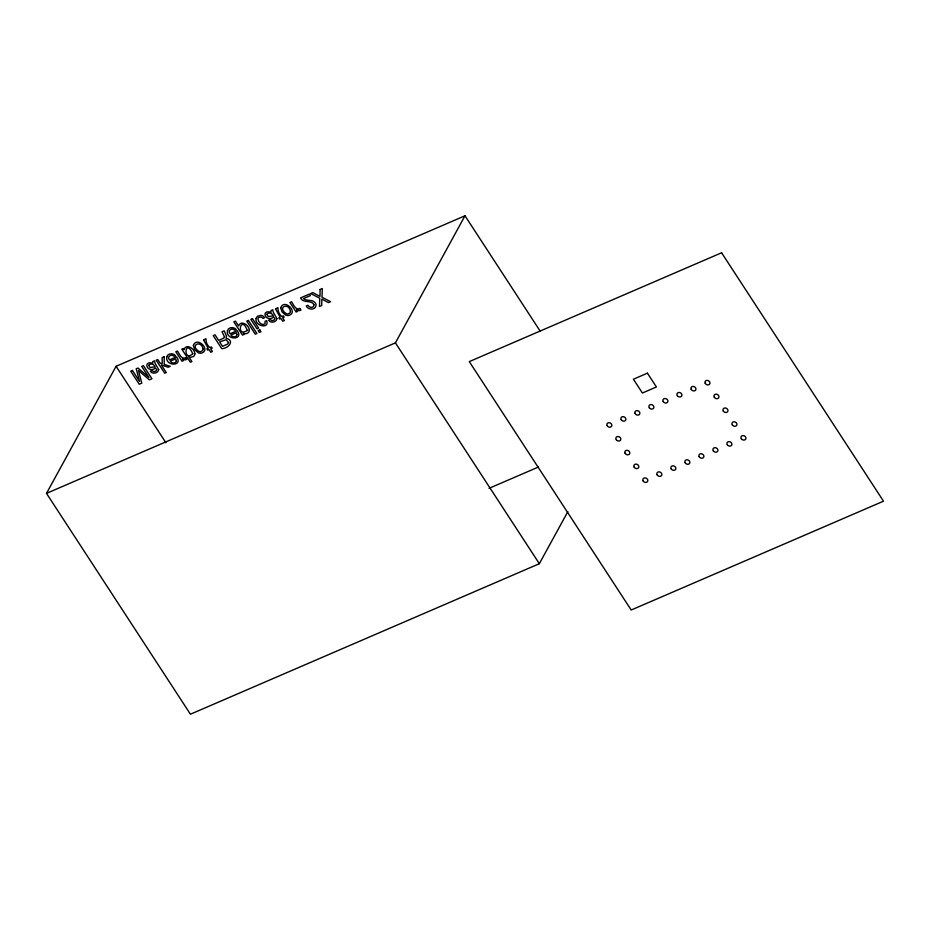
<?xml version="1.0" encoding="UTF-8"?>
<svg xmlns="http://www.w3.org/2000/svg" width="930" height="930" viewBox="0 0 930 930"><rect width="100%" height="100%" fill="white"/><g stroke="black" fill="none" stroke-linecap="round" stroke-linejoin="round"><path stroke-width="1.4" d="M567.87 511.605L539.342 563.708L190.429 714.217L46.5 493.377L116.076 366.292L464.988 215.783L540.121 331.057M46.5 493.377L395.413 342.868L464.988 215.783M489.064 488.32L538.342 467.069M395.413 342.868L539.342 563.708M116.076 366.292L165.9 442.738M164.215 356.725L164.192 364.362L170.213 366.327L168.144 367.234L161.332 364.978L166.272 372.57L164.715 373.244L156.194 360.177L157.763 359.503L160.088 363.084L162.25 363.723L162.145 357.62L164.215 356.725M313.98 304.784L313.503 306.609L311.771 307.458L309.469 306.958L307.888 305.273L306.237 305.982C307.935 310.26 315.758 310.225 316.084 305.284A4.813 3.987 28.7 0 0 315.34 303.017C312.666 298.879 306.737 301.564 303.366 298.635L310.422 295.589L309.434 294.078L300.564 297.902C303.122 303.808 311.503 299.495 313.98 304.784M320.071 289.497L319.99 296.403L312.817 292.625L310.655 293.555L319.757 298.204L319.455 306.493L321.71 305.517L321.838 299.065L328.453 302.61L330.592 301.68L321.989 297.24L322.303 288.533L320.071 289.497M256.099 318.478C254.239 326.035 269.84 329.476 266.666 320.629L265.085 321.315L264.992 323.779C261.865 326.279 258.249 321.954 257.959 318.932A2.465 2.034 28.7 0 1 258.68 317.456L261.26 317.049L263.155 318.362L264.736 317.676L263.202 316.247A4.092 3.395 28.7 0 0 260.749 315.363L257.389 316.281L256.099 318.478M203.054 349.052L202.763 350.436L200.81 351.61A2.732 2.267 28.7 0 1 198.648 351.203C189.429 344.995 201.426 339.59 203.054 349.052M290.439 311.352L290.137 312.747L288.184 313.922A2.732 2.267 28.7 0 1 286.033 313.503C276.815 307.295 288.8 301.901 290.439 311.352M193.37 345.402L194.521 349.482L198.253 352.772A4.917 4.08 28.7 0 0 201.45 353.098C211.401 350.029 196.869 335.881 193.37 345.402M280.744 307.714L281.906 311.794L285.626 315.072A4.917 4.08 28.7 0 0 288.835 315.41C298.786 312.341 284.255 298.181 280.744 307.714M194.812 353.598L194.765 354.493A4.499 3.732 28.7 0 1 193.44 356.539L190.79 357.318L188.837 356.818L191.917 361.561L190.348 362.247L181.803 349.134L183.303 348.494L184.094 349.703C185.744 343.112 194.847 348.564 194.812 353.598M158.716 369.722C158.228 373.325 152.102 374.569 150.311 371.198L151.822 370.547L153.985 371.686L156.101 370.872L156.763 369.605L155.461 368.082C147.521 373.976 142.034 360.212 152.845 363.246L152.764 361.584L154.613 360.805C154.322 363.235 157.205 366.385 158.716 369.722M276.931 318.723C276.443 322.326 270.328 323.582 268.526 320.199L270.037 319.548L272.199 320.687L274.315 319.874L274.989 318.618L273.676 317.084C265.748 322.989 260.249 309.213 271.072 312.248L270.979 310.597L272.839 309.806C272.537 312.236 275.42 315.386 276.931 318.723M249.263 330.057C249.566 333.207 245.613 334.649 243.23 333.161L244.044 334.428L242.474 335.114L233.814 321.838L235.441 321.129L238.615 326C240.603 319.583 249.252 325.093 249.263 330.057M228.513 342.496L227.699 344.03L222.526 346.355L219.62 341.891L226.095 339.729L228.513 342.496M176.328 360.7C176.189 363.863 171.48 363.56 170.33 361.154L175.7 358.841L176.328 360.7M236.976 334.544C236.836 337.695 232.128 337.404 230.977 334.998L236.348 332.684L236.976 334.544M166.819 356.818C164.889 366.513 183.594 366.56 176.537 356.853L169.458 359.91C166.435 356.655 171.643 353.528 173.991 356.329L175.584 355.644C173.364 352.877 167.795 353.028 166.819 356.818M227.466 330.662C225.537 340.345 244.241 340.392 237.197 330.685L230.105 333.742C227.083 330.499 232.291 327.36 234.639 330.173L236.232 329.487C234.011 326.721 228.443 326.872 227.466 330.662M224.479 336.765L223.665 338.183L218.655 340.415L215.004 334.812L213.214 335.591L221.724 348.645C228.327 348.773 235.313 340.299 226.037 338.276L226.548 336.16L224.223 330.836L222.026 331.789L224.479 336.765M148.649 365.281L149.986 367.513L155.101 366.862C154.31 364.235 150.346 362.84 148.649 365.281M266.864 314.282L268.2 316.514L273.327 315.863C272.525 313.236 268.572 311.841 266.864 314.282M192.789 353.819C182.419 362.747 185.233 336.718 192.789 353.819M203.589 339.962L208.181 348.285L206.867 348.843L207.716 350.157L209.029 349.587L210.761 352.249L212.412 351.54L210.668 348.878L212.214 348.215L211.366 346.913L209.82 347.576C206.216 344.344 205.972 341.159 206.007 338.694L203.589 339.962M275.547 308.911L280.139 317.246L278.826 317.804L279.674 319.118L280.988 318.548L282.72 321.21L284.359 320.501L282.627 317.839L284.173 317.176L283.325 315.863L281.778 316.537C278.175 313.305 277.919 310.12 277.965 307.656L275.547 308.911M247.299 330.441C235.534 338.276 240.951 313.526 247.299 330.441M185.733 357.69C181.548 360.073 179.223 353.388 177.444 351.017L175.817 351.714L182.024 361.247L183.559 360.573L182.489 358.934L185.314 359.875L186.837 359.375L185.733 357.69M299.844 308.469C295.659 310.841 293.334 304.168 291.555 301.797L289.928 302.494L296.135 312.015L297.67 311.352L296.6 309.702L299.425 310.643L300.948 310.155L299.844 308.469M132.432 370.431L130.712 371.175L139.233 384.23L141.802 383.125L138.419 370.442L149.393 379.847L151.939 378.754L143.429 365.688L141.72 366.42L148.94 377.429L137.977 368.036L136.198 368.803L139.57 381.463L132.432 370.431M248.38 320.42L246.752 321.117L255.262 334.184L256.889 333.475L248.38 320.42M252.46 318.653L250.809 319.362L256.994 328.848L258.645 328.127L252.46 318.653M259.796 329.906L258.145 330.615L259.331 332.428L260.981 331.719L259.796 329.906M721.599 252.774L469.29 361.607L631.191 610.022L883.5 501.189L721.599 252.774M647.431 373.174L633.411 379.219L642.409 393.018L656.417 386.973L647.431 373.174M643.072 480.81A2.592 2.151 28.7 0 0 647.396 481.717A2.592 2.151 28.7 0 0 645.513 477.962A2.592 2.151 28.7 0 0 643.072 480.81M657.068 474.719A2.592 2.151 28.7 0 0 661.381 475.707A2.592 2.151 28.7 0 0 659.591 471.928A2.592 2.151 28.7 0 0 657.068 474.719M671.262 468.976A2.592 2.151 28.7 0 0 675.587 469.406A2.592 2.151 28.7 0 0 673.239 465.825A2.592 2.151 28.7 0 0 671.262 468.976M685.096 462.617A2.592 2.151 28.7 0 0 689.409 463.617A2.592 2.151 28.7 0 0 687.619 459.839A2.592 2.151 28.7 0 0 685.096 462.617M699.197 456.735A2.592 2.151 28.7 0 0 703.533 457.444A2.592 2.151 28.7 0 0 701.452 453.759A2.592 2.151 28.7 0 0 699.197 456.735M713.356 450.911A2.592 2.151 28.7 0 0 717.669 451.201A2.592 2.151 28.7 0 0 715.205 447.679A2.592 2.151 28.7 0 0 713.356 450.911M727.365 444.854A2.592 2.151 28.7 0 0 731.678 445.168A2.592 2.151 28.7 0 0 729.236 441.634A2.592 2.151 28.7 0 0 727.365 444.854M741.338 438.739A2.592 2.151 28.7 0 0 745.662 439.181A2.592 2.151 28.7 0 0 743.326 435.589A2.592 2.151 28.7 0 0 741.338 438.739M607.058 425.522A2.592 2.151 28.7 0 0 611.359 426.568A2.592 2.151 28.7 0 0 609.627 422.778A2.592 2.151 28.7 0 0 607.058 425.522M621.217 419.744A2.592 2.151 28.7 0 0 625.541 420.325A2.592 2.151 28.7 0 0 623.344 416.675A2.592 2.151 28.7 0 0 621.217 419.744M635.051 413.327A2.592 2.151 28.7 0 0 639.317 414.548A2.592 2.151 28.7 0 0 637.782 410.723A2.592 2.151 28.7 0 0 635.051 413.327M649.349 407.805A2.592 2.151 28.7 0 0 653.662 408.096A2.592 2.151 28.7 0 0 651.186 404.562A2.592 2.151 28.7 0 0 649.349 407.805M663.183 401.469A2.592 2.151 28.7 0 0 667.508 402.295A2.592 2.151 28.7 0 0 665.555 398.563A2.592 2.151 28.7 0 0 663.183 401.469M677.4 395.738A2.592 2.151 28.7 0 0 681.702 395.982A2.592 2.151 28.7 0 0 679.202 392.472A2.592 2.151 28.7 0 0 677.4 395.738M691.188 389.298A2.592 2.151 28.7 0 0 695.489 390.263A2.592 2.151 28.7 0 0 693.675 386.496A2.592 2.151 28.7 0 0 691.188 389.298M705.196 383.23A2.592 2.151 28.7 0 0 709.497 384.23A2.592 2.151 28.7 0 0 707.718 380.451A2.592 2.151 28.7 0 0 705.196 383.23M634.237 467.279A2.592 2.151 28.7 0 0 638.561 467.685A2.592 2.151 28.7 0 0 636.201 464.117A2.592 2.151 28.7 0 0 634.237 467.279M625.088 453.212A2.592 2.151 28.7 0 0 629.401 454.107A2.592 2.151 28.7 0 0 627.518 450.364A2.592 2.151 28.7 0 0 625.088 453.212M616.311 439.762A2.592 2.151 28.7 0 0 620.612 440.006A2.592 2.151 28.7 0 0 618.113 436.507A2.592 2.151 28.7 0 0 616.311 439.762M714.263 397.18A2.592 2.151 28.7 0 0 718.588 397.912A2.592 2.151 28.7 0 0 716.542 394.215A2.592 2.151 28.7 0 0 714.263 397.18M723.354 411.141A2.592 2.151 28.7 0 0 727.679 411.572A2.592 2.151 28.7 0 0 725.342 407.991A2.592 2.151 28.7 0 0 723.354 411.141M732.317 424.894A2.592 2.151 28.7 0 0 736.641 425.417A2.592 2.151 28.7 0 0 734.386 421.801A2.592 2.151 28.7 0 0 732.317 424.894"/></g></svg>
